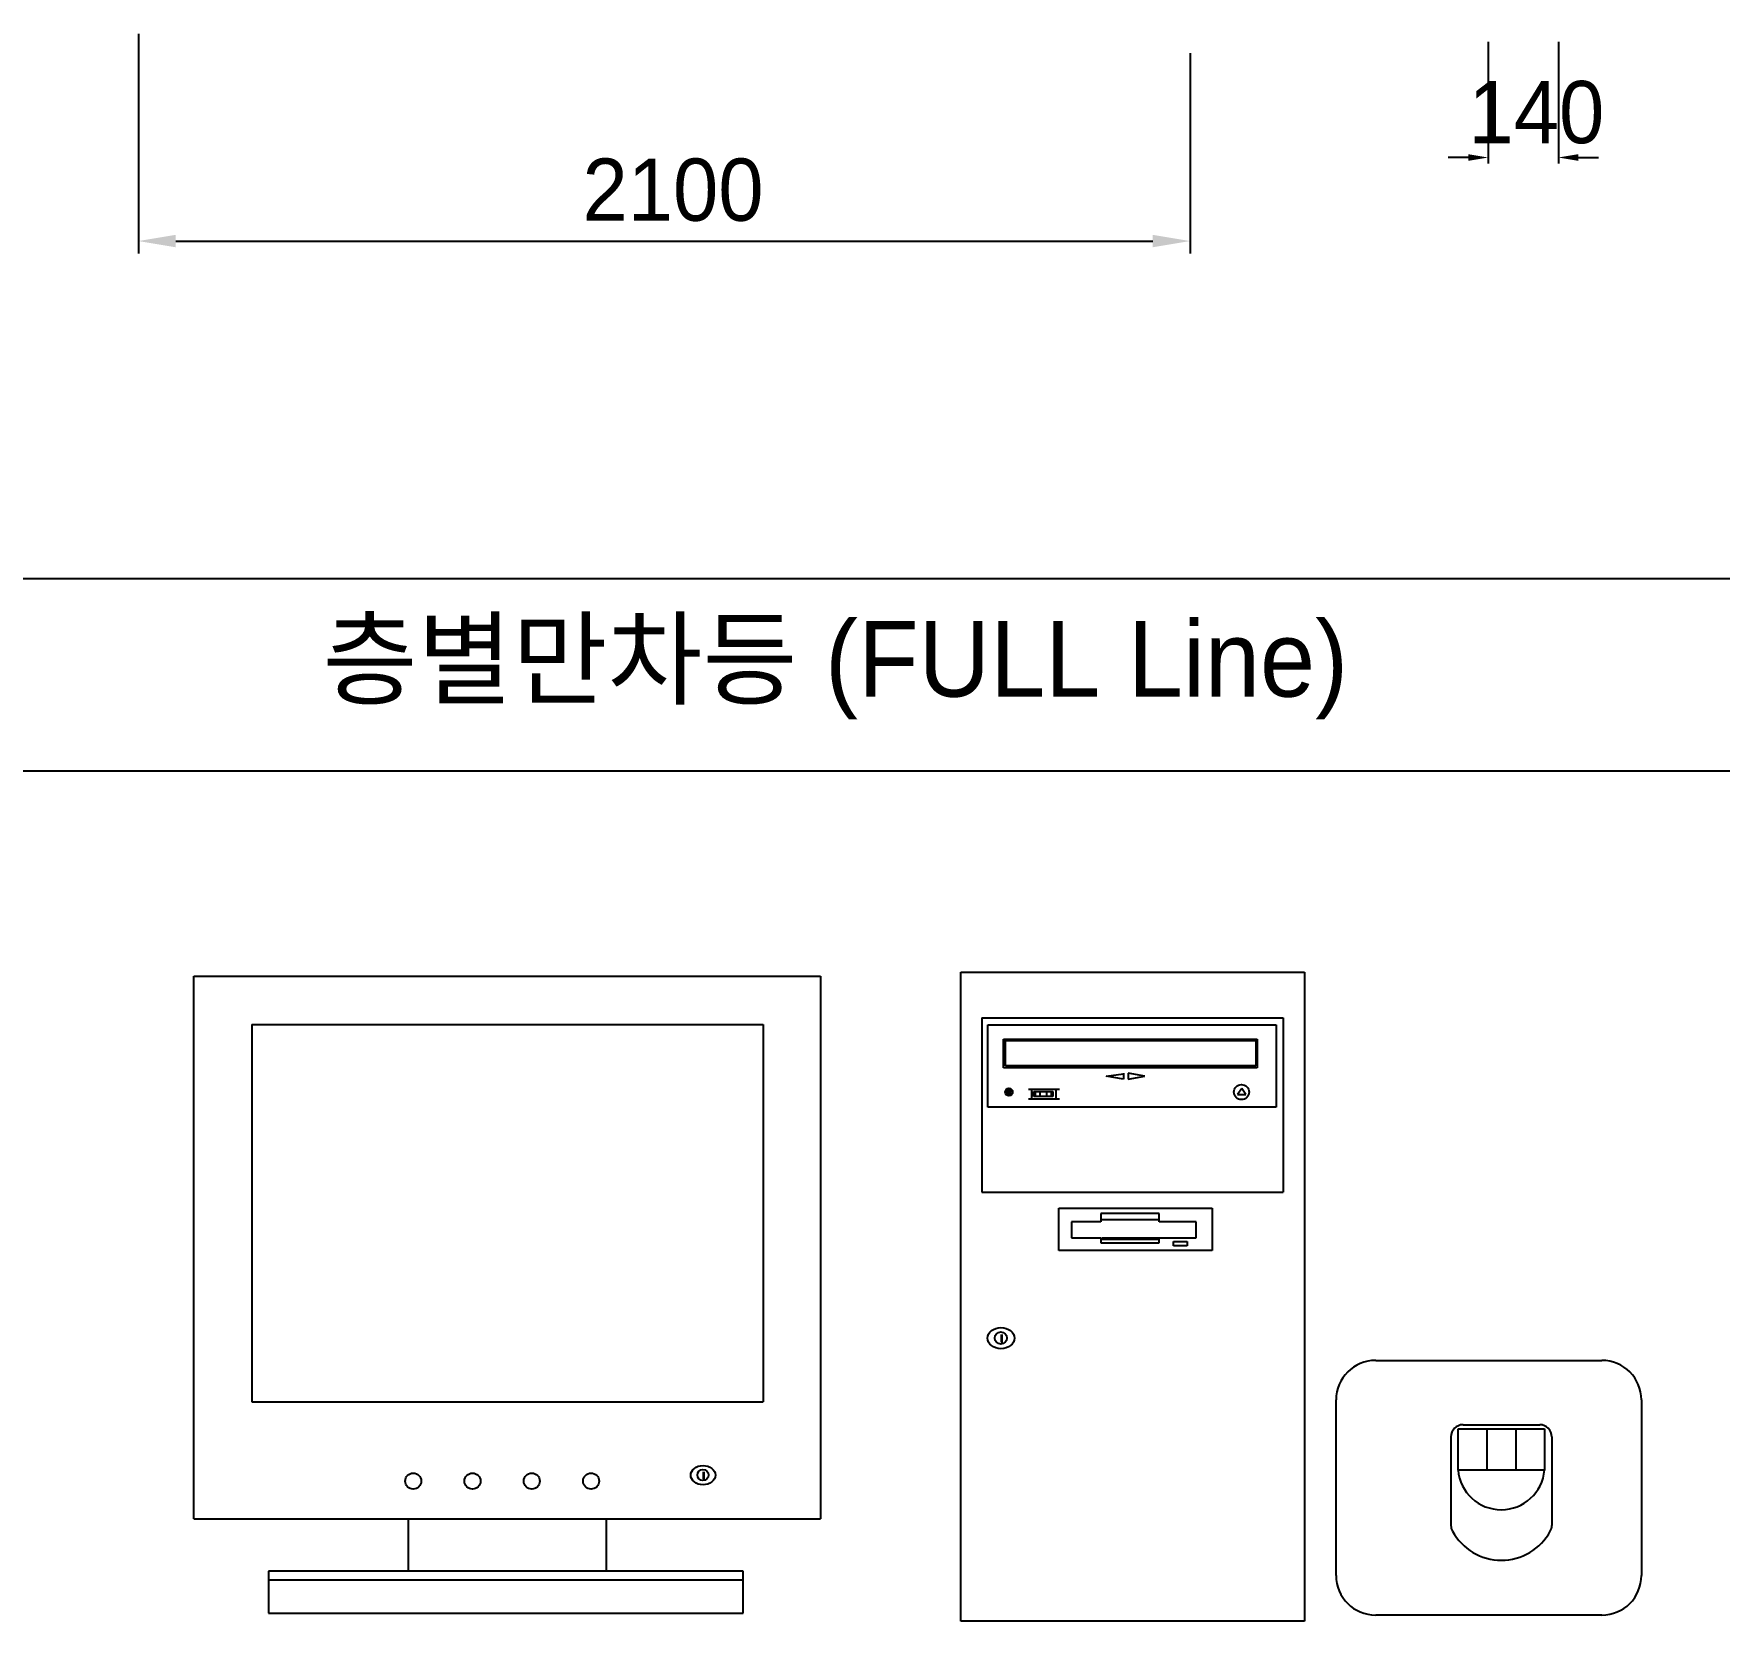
# Model space of a CAD drawing. Header units: millimetres. Extents: x 30232679 to 30326002, y -948068 to -920528.
# Drawn here: x 30304862 to 30312128, y -941888 to -935044 of the extents above; entities that cross this region are included whole.
import ezdxf
from ezdxf.enums import TextEntityAlignment as Align

# ---------------------------------------------------------------- set-up
doc = ezdxf.new("R2010")
doc.units = ezdxf.units.MM
doc.header["$LTSCALE"] = 600
doc.header["$MEASUREMENT"] = 0
doc.layers.get('0').update_dxf_attribs({"linetype": 'CONTINUOUS'})
doc.layers.add('PARKING', color=7, linetype='CONTINUOUS')
doc.styles.add('돋움', font='Dotum.ttf')

msp = doc.modelspace()

# ---------------------------------------------------------------- linework, layer by layer
at = {"color": 1}
for p, q in [((30311132.3, -935079.9), (30311132.3, -935603.8)), ((30311434.5, -935079.9), (30311434.5, -935603.8)), ((30311045.9, -935577.9), (30310959.6, -935577.9)), ((30311520.8, -935577.9), (30311607.2, -935577.9))]:
    msp.add_line(p, q, dxfattribs=at)
for points in [[(30311045.9, -935563.5), (30311045.9, -935592.3), (30311132.3, -935577.9)], [(30311520.8, -935563.5), (30311520.8, -935592.3), (30311434.5, -935577.9)]]:
    msp.add_solid(points, dxfattribs=at)
at = {"layer": 'PARKING', "color": 1}
for p, q in [((30305313.5, -935044.2), (30305313.5, -935991.6)), ((30309847, -935128.2), (30309847, -935991.6)), ((30305474.4, -935938), (30309686, -935938))]:
    msp.add_line(p, q, dxfattribs=at)
at = {"layer": 'PARKING', "color": 3}
for p, q in [((30289215.1, -937392.4), (30320213.5, -937392.4)), ((30320213.5, -938222.7), (30289215.1, -938222.7))]:
    msp.add_line(p, q, dxfattribs=at)
at = {"layer": 'PARKING', "linetype": 'Continuous'}
for p, q in [((30305552.3, -939107.4, 7098.2), (30308253.2, -939107.4, 7098.2)), ((30305552.3, -941446.7, 7098.2), (30305552.3, -939107.4, 7098.2)), ((30308253.2, -939107.4, 7098.2), (30308253.2, -941446.7, 7098.2)), ((30308859.4, -939089.1, 7098.2), (30310340.6, -939089.1, 7098.2)), ((30308859.4, -941887.6, 7098.2), (30308859.4, -939089.1, 7098.2)), ((30310340.6, -939089.1, 7098.2), (30310340.6, -941887.6, 7098.2)), ((30308948.7, -939286.2, 7098.2), (30310247.6, -939286.2, 7098.2)), ((30308948.7, -939286.2, 7098.2), (30308948.7, -940037.6, 7098.2)), ((30310247.6, -939286.2, 7098.2), (30310247.6, -940037.6, 7098.2)), ((30305801.9, -939315, 7098.2), (30308006.6, -939315, 7098.2)), ((30305801.9, -939315, 7098.2), (30305801.9, -940942.1, 7098.2)), ((30308006.6, -939315, 7098.2), (30308006.6, -940942.1, 7098.2)), ((30308974.7, -939316.8, 7098.2), (30310218.3, -939316.8, 7098.2)), ((30308974.7, -939671.6, 7098.2), (30308974.7, -939316.8, 7098.2)), ((30310218.3, -939316.8, 7098.2), (30310218.3, -939671.6, 7098.2)), ((30309043.1, -939378.6, 7098.2), (30310136.9, -939378.6, 7098.2)), ((30309043.1, -939502.4, 7098.2), (30309043.1, -939378.6, 7098.2)), ((30309050.9, -939383.8, 7098.2), (30310130.7, -939383.8, 7098.2)), ((30309050.9, -939493.4, 7098.2), (30309050.9, -939383.8, 7098.2)), ((30310130.7, -939383.8, 7098.2), (30310130.7, -939493.4, 7098.2)), ((30310136.9, -939378.6, 7098.2), (30310136.9, -939502.4, 7098.2)), ((30310136.9, -939502.4, 7098.2), (30309043.1, -939502.4, 7098.2)), ((30310130.7, -939493.4, 7098.2), (30309050.9, -939493.4, 7098.2)), ((30309485.8, -939538.2, 7098.2), (30309560.7, -939528.4, 7098.2)), ((30309560.7, -939551.2, 7098.2), (30309485.8, -939538.2, 7098.2)), ((30309560.7, -939525.1, 7098.2), (30309560.7, -939551.2, 7098.2)), ((30309580.2, -939525.1, 7098.2), (30309580.2, -939551.2, 7098.2)), ((30309651.9, -939538.2, 7098.2), (30309580.2, -939525.1, 7098.2)), ((30309580.2, -939551.2, 7098.2), (30309651.9, -939538.2, 7098.2)), ((30309065.5, -939616.3, 7098.2), (30309056.1, -939606.9, 7098.2)), ((30309056.5, -939609.4, 7098.2), (30309068.7, -939597.2, 7098.2)), ((30309071.1, -939614.8, 7098.2), (30309057.6, -939601.3, 7098.2)), ((30309058, -939600.8, 7098.2), (30309060.1, -939598.6, 7098.2)), ((30309059.3, -939613.8, 7098.2), (30309073.1, -939600, 7098.2)), ((30309074.6, -939611, 7098.2), (30309061.4, -939597.8, 7098.2)), ((30309064.2, -939616.1, 7098.2), (30309075.5, -939604.8, 7098.2)), ((30309075.5, -939604.7, 7098.2), (30309067.7, -939596.9, 7098.2)), ((30309150.5, -939593.5, 7098.2), (30309284, -939593.5, 7098.2)), ((30309150.5, -939635.8, 7098.2), (30309284, -939635.8, 7098.2)), ((30309163.5, -939593.5, 7098.2), (30309163.5, -939635.8, 7098.2)), ((30309173.3, -939603.3, 7098.2), (30309254.7, -939603.3, 7098.2)), ((30309173.3, -939626.1, 7098.2), (30309173.3, -939603.3, 7098.2)), ((30309254.7, -939626.1, 7098.2), (30309173.3, -939626.1, 7098.2)), ((30309179.8, -939603.3, 7098.2), (30309179.8, -939626.1, 7098.2)), ((30309199.3, -939603.3, 7098.2), (30309199.3, -939626.1, 7098.2)), ((30309228.6, -939603.3, 7098.2), (30309228.6, -939626.1, 7098.2)), ((30309248.2, -939603.3, 7098.2), (30309248.2, -939626.1, 7098.2)), ((30309254.7, -939603.3, 7098.2), (30309254.7, -939626.1, 7098.2)), ((30309267.7, -939593.5, 7098.2), (30309267.7, -939635.8, 7098.2)), ((30310070.4, -939590.7, 7098.2), (30310050.9, -939616.8, 7098.2)), ((30310050.9, -939616.8, 7098.2), (30310086.7, -939616.8, 7098.2)), ((30310086.7, -939616.8, 7098.2), (30310070.4, -939590.7, 7098.2)), ((30310218.3, -939671.6, 7098.2), (30308974.7, -939671.6, 7098.2)), ((30308948.7, -940037.6, 7098.2), (30310247.6, -940037.6, 7098.2)), ((30309280.7, -940289.4, 7098.2), (30309280.7, -940107.1, 7098.2)), ((30309280.7, -940107.1, 7098.2), (30309941.6, -940107.1, 7098.2)), ((30309463, -940129.9, 7098.2), (30309463, -940165.7, 7098.2)), ((30309713.7, -940129.9, 7098.2), (30309463, -940129.9, 7098.2)), ((30309463, -940155.9, 7098.2), (30309710.5, -940155.9, 7098.2)), ((30309713.7, -940165.7, 7098.2), (30309713.7, -940129.9, 7098.2)), ((30309941.6, -940107.1, 7098.2), (30309941.6, -940289.4, 7098.2)), ((30309336.1, -940165.7, 7098.2), (30309336.1, -940234, 7098.2)), ((30309463, -940165.7, 7098.2), (30309336.1, -940165.7, 7098.2)), ((30309336.1, -940234, 7098.2), (30309463, -940234, 7098.2)), ((30309463, -940234, 7098.2), (30309463, -940256.8, 7098.2)), ((30309466.3, -940234, 7098.2), (30309717, -940234, 7098.2)), ((30309873.2, -940165.7, 7098.2), (30309713.7, -940165.7, 7098.2)), ((30309713.7, -940234, 7098.2), (30309873.2, -940234, 7098.2)), ((30309713.7, -940256.8, 7098.2), (30309713.7, -940234, 7098.2)), ((30309873.2, -940234, 7098.2), (30309873.2, -940165.7, 7098.2)), ((30309941.6, -940289.4, 7098.2), (30309280.7, -940289.4, 7098.2)), ((30309463, -940256.8, 7098.2), (30309713.7, -940256.8, 7098.2)), ((30309466.3, -940240.6, 7098.2), (30309713.7, -940240.6, 7098.2)), ((30309775.6, -940250.3, 7098.2), (30309834.2, -940250.3, 7098.2)), ((30309775.6, -940269.9, 7098.2), (30309775.6, -940250.3, 7098.2)), ((30309834.2, -940269.9, 7098.2), (30309775.6, -940269.9, 7098.2)), ((30309834.2, -940250.3, 7098.2), (30309834.2, -940269.9, 7098.2)), ((30309032.1, -940651.8, 7098.2), (30309032.1, -940685, 7098.2)), ((30309036, -940651.8, 7098.2), (30309036, -940687, 7098.2)), ((30309032.1, -940685, 7098.2), (30309034.1, -940685, 7098.2)), ((30310647.2, -940762.8, 7098.2), (30311622, -940762.8, 7098.2)), ((30305801.9, -940942.1, 7098.2), (30308006.6, -940942.1, 7098.2)), ((30310476.5, -941690.3, 7098.2), (30310476.5, -940933.5, 7098.2)), ((30311792.8, -940933.5, 7098.2), (30311792.8, -941690.3, 7098.2)), ((30310971.6, -941092.6, 7098.2), (30310971.6, -941474.4, 7098.2)), ((30311002.1, -941057.5, 7098.2), (30311374.8, -941057.5, 7098.2)), ((30311002.1, -941236, 7098.2), (30311002.1, -941057.5, 7098.2)), ((30311023.8, -941040.4, 7098.2), (30311354.1, -941040.4, 7098.2)), ((30311126.3, -941057.5, 7098.2), (30311126.3, -941236, 7098.2)), ((30311250.6, -941057.5, 7098.2), (30311250.6, -941236, 7098.2)), ((30311374.8, -941057.5, 7098.2), (30311374.8, -941236, 7098.2)), ((30311406.3, -941092.6, 7098.2), (30311406.3, -941474.4, 7098.2)), ((30307747.8, -941243.8, 7098.2), (30307747.8, -941274.1, 7098.2)), ((30307751.4, -941243.8, 7098.2), (30307751.4, -941275.9, 7098.2)), ((30311374.8, -941236, 7098.2), (30311002.1, -941236, 7098.2)), ((30307747.8, -941274.1, 7098.2), (30307749.6, -941274.1, 7098.2)), ((30305552.3, -941446.7, 7098.2), (30308253.2, -941446.7, 7098.2)), ((30306475.8, -941446.7, 7098.2), (30306475.8, -941671, 7098.2)), ((30307329.8, -941446.7, 7098.2), (30307329.8, -941671, 7098.2)), ((30307921.2, -941671, 7098.2), (30305873.7, -941671, 7098.2)), ((30305873.7, -941671, 7098.2), (30305873.7, -941852.2, 7098.2)), ((30307921.2, -941852.2, 7098.2), (30307921.2, -941671, 7098.2)), ((30305873.7, -941708.6, 7098.2), (30307921.2, -941708.6, 7098.2)), ((30305873.7, -941852.2, 7098.2), (30307921.2, -941852.2, 7098.2)), ((30310340.6, -941887.6, 7098.2), (30308859.4, -941887.6, 7098.2)), ((30311622, -941861, 7098.2), (30310647.2, -941861, 7098.2))]:
    msp.add_line(p, q, dxfattribs=at)
for centre, radius in [((30310068.5, -939606.5, 7098.2), 32.6), ((30309065.9, -939606.5, 7098.2), 16.3), ((30309065.9, -939606.5, 7098.2), 9.77), ((30309031.2, -940666.5, 7098.2), 26.3), ((30306498.2, -941283.4, 7098.2), 34.6), ((30306753.7, -941283.4, 7098.2), 34.6), ((30307009.2, -941283.4, 7098.2), 34.6), ((30307264.7, -941283.4, 7098.2), 34.6), ((30307747, -941257.2, 7098.2), 23.9)]:
    msp.add_circle(centre, radius, dxfattribs=at)
for centre, radius, start, end in [((30310647.2, -940933.5, 7098.2), 170.7, 90, 180), ((30311622, -940933.5, 7098.2), 170.7, 0, 90), ((30311023.8, -941092.6, 7098.2), 52.2, 90, 180), ((30311354.1, -941092.6, 7098.2), 52.2, 0, 90), ((30311188.5, -941219.6, 7098.2), 187.1, 185.01826, 354.98174), ((30311023.8, -941474.4, 7098.2), 52.2, 180, 208.6768), ((30311189, -941384.1, 7098.2), 240.4, 208.6768, 331.3232), ((30311354.1, -941474.4, 7098.2), 52.2, 331.3232, 0), ((30310647.2, -941690.3, 7098.2), 170.7, 180, 270), ((30311622, -941690.3, 7098.2), 170.7, 270, 0)]:
    msp.add_arc(centre, radius, start, end, dxfattribs=at)
for centre, major_axis in [((30309031.9, -940667.1, 7098.2), (-58.4, 0)), ((30307747.6, -941257.8, 7098.2), (-53.1, 0))]:
    msp.add_ellipse(centre, major_axis=major_axis, ratio=0.780666, dxfattribs=at)
at = {"layer": 'PARKING', "color": 1}
for points in [[(30305474.4, -935911.1), (30305474.4, -935964.8), (30305313.5, -935938)], [(30309686, -935911.1), (30309686, -935964.8), (30309847, -935938)]]:
    msp.add_solid(points, dxfattribs=at)

# ---------------------------------------------------------------- texts
at = {"color": 7, "style": '돋움'}
msp.add_text('층별만차등 (FULL Line)', height=326.444, dxfattribs=at).set_placement((30308317.4, -937766.4), align=Align.MIDDLE)
at = {"layer": 'PARKING', "style": '돋움'}
for s, p in [('140', (30311047.2, -935516.2)), ('2100', (30307227.8, -935850.5))]:
    msp.add_text(s, height=268.26, dxfattribs=at).set_placement(p)

doc.saveas('drawing.dxf')
